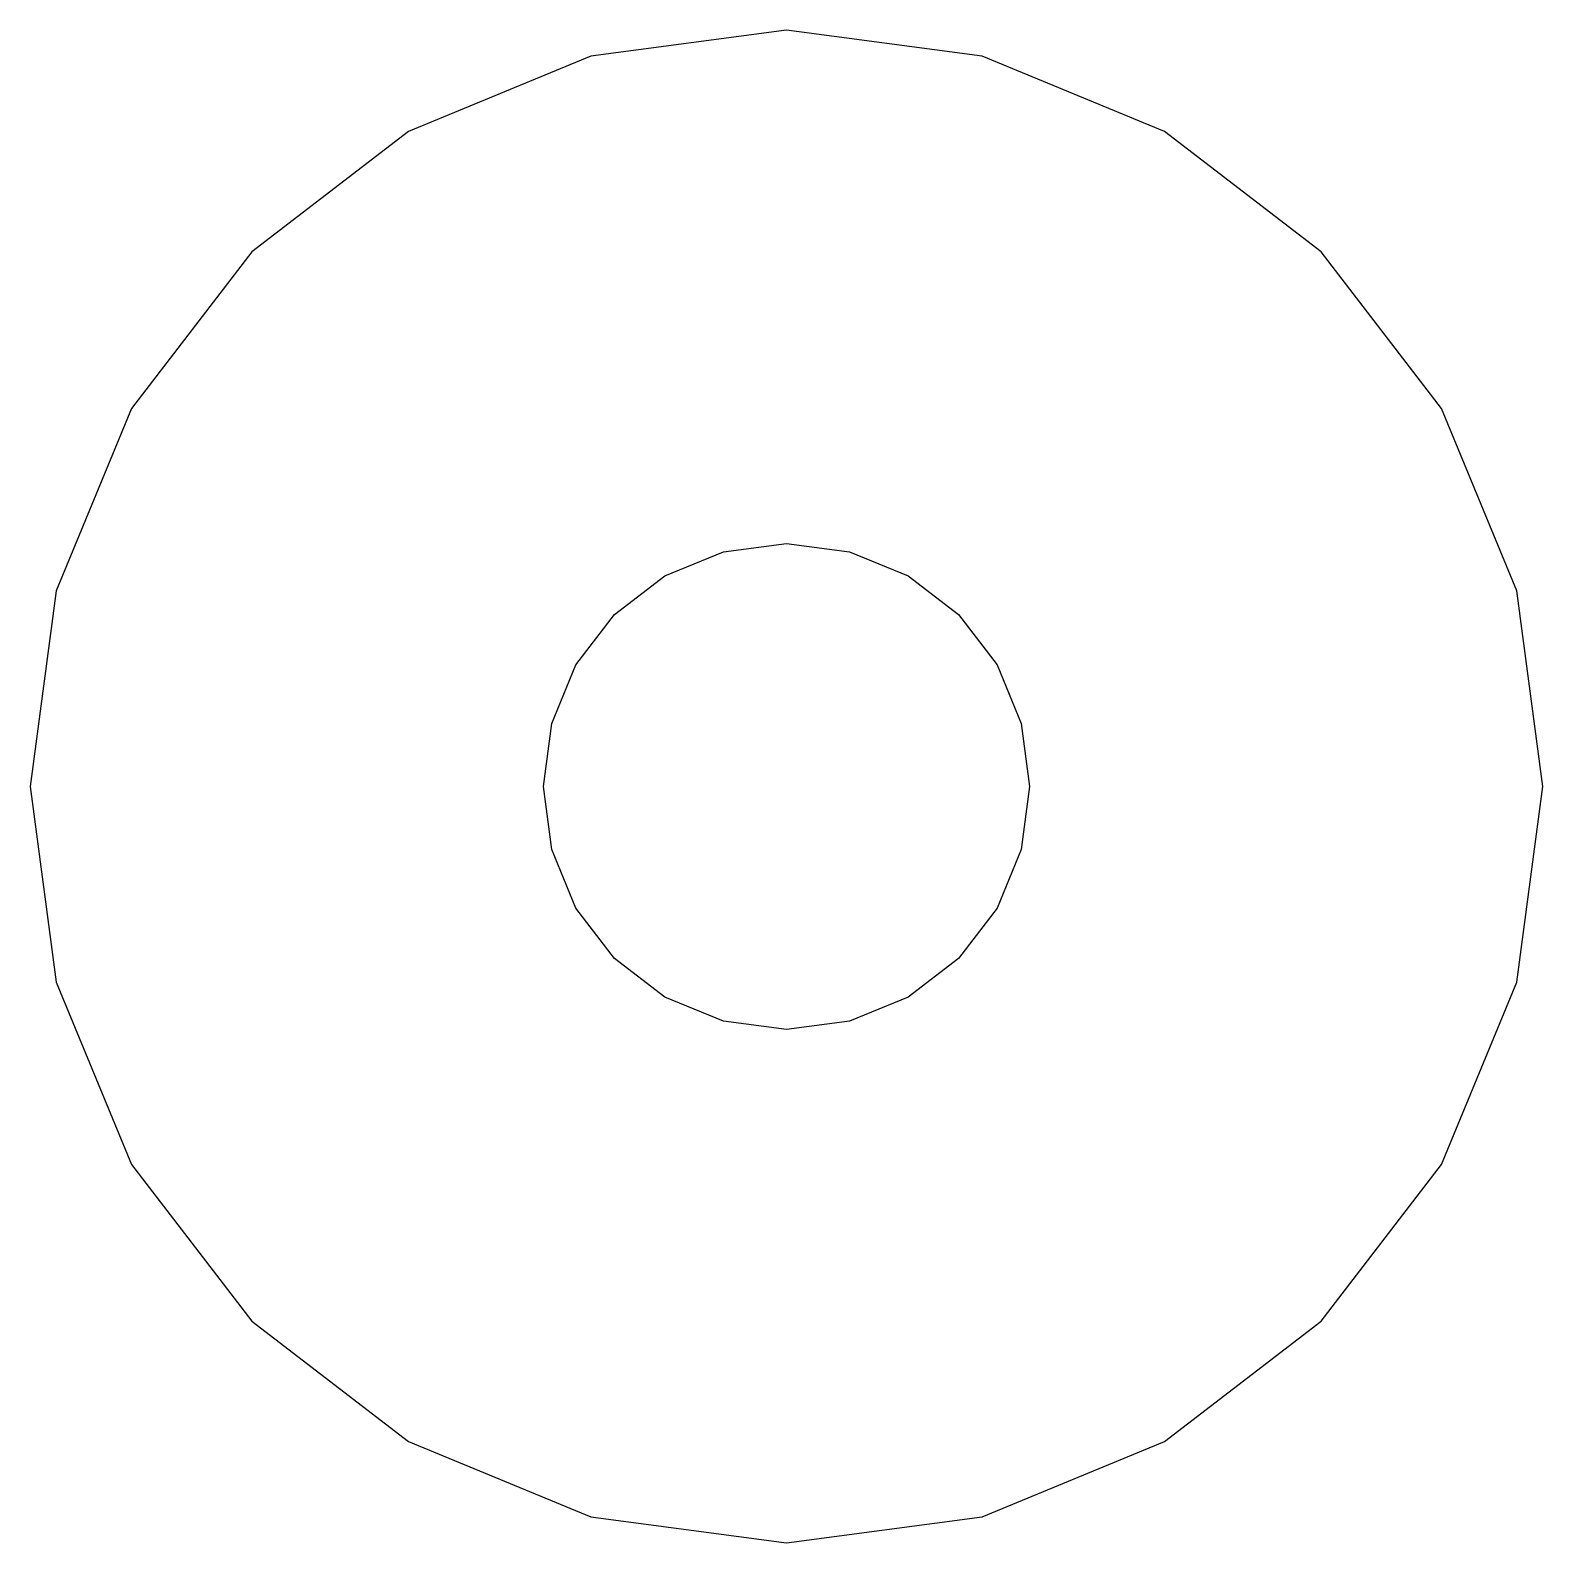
# Model space of a CAD drawing. Header units: millimetres. Extents: x -7 to 7, y -190 to -176.
import ezdxf

# ---------------------------------------------------------------- set-up
doc = ezdxf.new("R2010")
doc.units = ezdxf.units.MM

msp = doc.modelspace()

# ---------------------------------------------------------------- linework, layer by layer
for points in [[(0, -176), (-1.812, -176.239), (-3.5, -176.938), (-4.95, -178.05), (-6.062, -179.5), (-6.761, -181.188), (-7, -183), (-6.761, -184.812), (-6.062, -186.5), (-4.95, -187.95), (-3.5, -189.062), (-1.812, -189.761), (0, -190), (1.812, -189.761), (3.5, -189.062), (4.95, -187.95), (6.062, -186.5), (6.761, -184.812), (7, -183), (6.761, -181.188), (6.062, -179.5), (4.95, -178.05), (3.5, -176.938), (1.812, -176.239), (0, -176)], [(0, -176), (-1.812, -176.239), (-3.5, -176.938), (-4.95, -178.05), (-6.062, -179.5), (-6.761, -181.188), (-7, -183), (-6.761, -184.812), (-6.062, -186.5), (-4.95, -187.95), (-3.5, -189.062), (-1.812, -189.761), (0, -190), (1.812, -189.761), (3.5, -189.062), (4.95, -187.95), (6.062, -186.5), (6.761, -184.812), (7, -183), (6.761, -181.188), (6.062, -179.5), (4.95, -178.05), (3.5, -176.938), (1.812, -176.239), (0, -176)], [(0, -176), (0, -176)], [(0, -185.25), (-0.582, -185.173), (-1.125, -184.949), (-1.591, -184.591), (-1.949, -184.125), (-2.173, -183.582), (-2.25, -183), (-2.173, -182.418), (-1.949, -181.875), (-1.591, -181.409), (-1.125, -181.051), (-0.582, -180.827), (0, -180.75), (0.582, -180.827), (1.125, -181.051), (1.591, -181.409), (1.949, -181.875), (2.173, -182.418), (2.25, -183), (2.173, -183.582), (1.949, -184.125), (1.591, -184.591), (1.125, -184.949), (0.582, -185.173), (0, -185.25)], [(0, -185.25), (-0.582, -185.173), (-1.125, -184.949), (-1.591, -184.591), (-1.949, -184.125), (-2.173, -183.582), (-2.25, -183), (-2.173, -182.418), (-1.949, -181.875), (-1.591, -181.409), (-1.125, -181.051), (-0.582, -180.827), (0, -180.75), (0.582, -180.827), (1.125, -181.051), (1.591, -181.409), (1.949, -181.875), (2.173, -182.418), (2.25, -183), (2.173, -183.582), (1.949, -184.125), (1.591, -184.591), (1.125, -184.949), (0.582, -185.173), (0, -185.25)], [(0, -185.25), (0, -185.25)]]:
    msp.add_lwpolyline(points)

doc.saveas('drawing.dxf')
